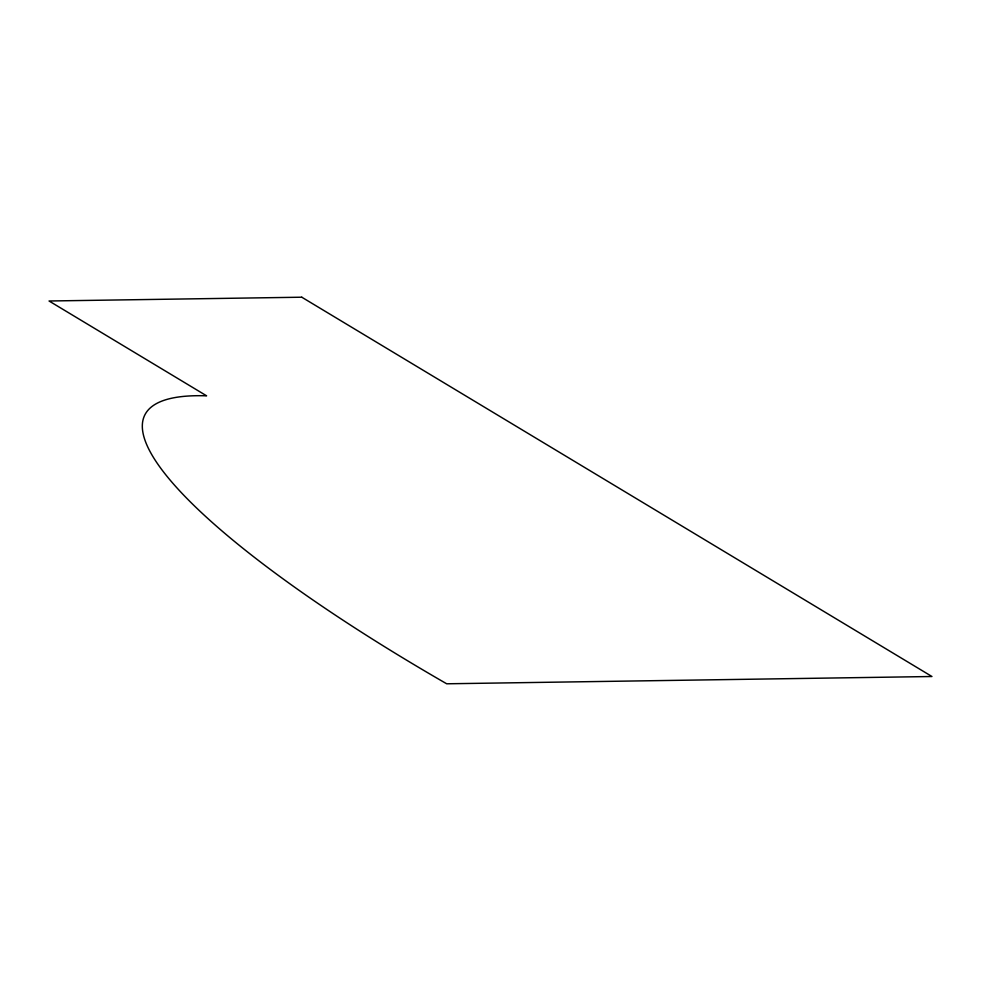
<?xml version="1.0" encoding="UTF-8"?>
<svg xmlns="http://www.w3.org/2000/svg" width="981" height="981" viewBox="0 0 981 981"><rect width="100%" height="100%" fill="white"/><g stroke="black" fill="none" stroke-linecap="round" stroke-linejoin="round"><path stroke-width="1.47" d="M301.78 297.206L49.05 300.995L206.599 395.821A544.185 110.35 26.5 0 0 446.711 683.794L931.95 676.51L301.78 297.206"/></g></svg>
